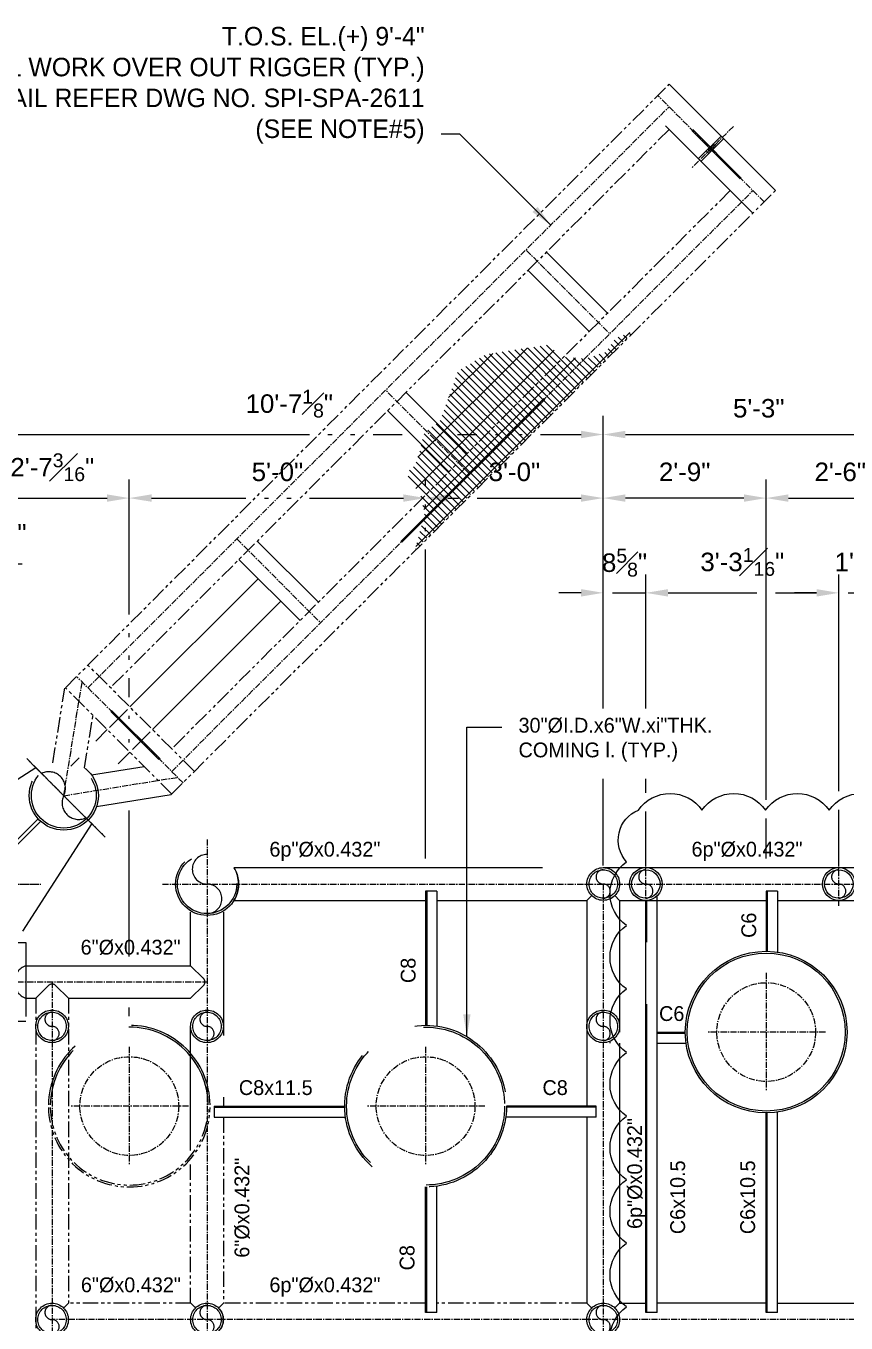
# Model space of a CAD drawing. Header units: inches. Extents: x -18249 to 140262, y -20124 to 30200.
# Drawn here: x 91556.3 to 91722.4, y 18476 to 18738.8 of the extents above; entities that cross this region are included whole.
import ezdxf
from ezdxf.enums import TextEntityAlignment as Align

# ---------------------------------------------------------------- set-up
doc = ezdxf.new("R2010")
doc.units = ezdxf.units.IN
doc.header["$LTSCALE"] = 5
doc.header["$MEASUREMENT"] = 0
for name, pattern in [('CENTER', [2, 1.25, -0.25, 0.25, -0.25]), ('DASHDOTX2', [50.8, 25.4, -12.7, 0, -12.7]), ('HIDDEN', [0.375, 0.25, -0.125]), ('PHANTOM2', [1.25, 0.625, -0.125, 0.125, -0.125, 0.125, -0.125])]:
    doc.linetypes.add(name, pattern=pattern)
for name, color, linetype, lineweight in [('CENTER LINE', 1, 'CENTER', 0), ('EXISTING', 8, 'PHANTOM2', 0), ('SCEN', 1, 'DASHDOTX2', 5), ('SHID', 8, 'HIDDEN', 0)]:
    doc.layers.add(name, color=color, linetype=linetype, lineweight=lineweight)
for name, color, linetype in [('CLOUD', 4, 'Continuous'), ('SDIM', 9, 'Continuous'), ('SMISC', 2, 'Continuous'), ('STEXT', 2, 'Continuous'), ('STR', 3, 'Continuous')]:
    doc.layers.add(name, color=color, linetype=linetype)
doc.layers.get('0').freeze()
doc.styles.add('BUKAKA 03', font='simpfrac.shx', dxfattribs={"height": 3})
doc.styles.get("Standard").update_dxf_attribs({"font": 'arial.ttf'})
doc.dimstyles.new('CPFRAC', dxfattribs={"dimscale": 12, "dimtxt": 0.3125, "dimasz": 0.375, "dimexe": 0.3125, "dimexo": 0.3125, "dimgap": 0.28125, "dimtad": 1, "dimdec": 4, "dimzin": 3, "dimdsep": 46, "dimlunit": 4, "dimtxsty": 'Standard', "dimcen": 0.34375, "dimclrd": 256, "dimclre": 256, "dimclrt": 2, "dimadec": 0, "dimazin": 0, "dimtfac": 0.75, "dimtdec": 4, "dimtmove": 2, "dimatfit": 3, "dimfxl": 1, "dimfrac": 1, "dimtolj": 1, "dimtzin": 3, "dimlwd": 13, "dimlwe": 5, "dimarcsym": 1})

# ---------------------------------------------------------------- blocks, each defined once
blk = doc.blocks.new('Plan 18inch clamp')
for p, q in [((6.54, 11.43), (6.54, 10.57)), ((6.55, 10.54), (6.7, 11.5)), ((7.1, 11.5), (6.61, 11.5)), ((6.69, 10.82), (6.75, 11.2)), ((6.73, 10.5), (6.89, 11.5)), ((6.87, 10.82), (6.93, 11.2)), ((6.92, 10.5), (7.08, 11.5)), ((7.06, 10.82), (7.1, 11.03)), ((7.1, 12.08), (7.1, 9.92)), ((12.4, 12.08), (12.4, 9.92)), ((12.4, 11.5), (12.89, 11.5)), ((12.44, 10.82), (12.4, 11.03)), ((12.58, 10.5), (12.42, 11.5)), ((12.63, 10.82), (12.57, 11.2)), ((12.77, 10.5), (12.61, 11.5)), ((12.81, 10.82), (12.76, 11.2)), ((12.95, 10.54), (12.8, 11.5)), ((12.96, 11.43), (12.96, 10.57)), ((7.1, 10.5), (6.61, 10.5)), ((12.4, 10.5), (12.89, 10.5)), ((6.54, 5.43), (6.54, 4.57)), ((6.55, 4.54), (6.7, 5.5)), ((7.1, 5.5), (6.61, 5.5)), ((6.73, 4.5), (6.89, 5.5)), ((6.92, 4.5), (7.08, 5.5)), ((7.1, 6.08), (7.1, 3.92)), ((12.4, 6.08), (12.4, 3.92)), ((12.4, 5.5), (12.89, 5.5)), ((12.58, 4.5), (12.42, 5.5)), ((12.77, 4.5), (12.61, 5.5)), ((12.95, 4.54), (12.8, 5.5)), ((12.96, 5.43), (12.96, 4.57)), ((7.1, 4.5), (6.61, 4.5)), ((6.69, 4.82), (6.75, 5.2)), ((6.87, 4.82), (6.93, 5.2)), ((7.06, 4.82), (7.1, 5.03)), ((12.44, 4.82), (12.4, 5.03)), ((12.4, 4.5), (12.89, 4.5)), ((12.63, 4.82), (12.57, 5.2)), ((12.81, 4.82), (12.76, 5.2))]:
    blk.add_line(p, q)
at = {"linetype": 'CENTER'}
for p, q in [((8.11, 12.25), (7.27, 12.25)), ((8.11, 11.67), (7.27, 11.67)), ((11.39, 12.25), (12.23, 12.25)), ((11.39, 11.67), (12.23, 11.67)), ((8.11, 10.33), (7.27, 10.33)), ((8.11, 9.75), (7.27, 9.75)), ((11.39, 10.33), (12.23, 10.33)), ((11.39, 9.75), (12.23, 9.75)), ((8.11, 6.25), (7.27, 6.25)), ((8.11, 5.67), (7.27, 5.67)), ((11.39, 6.25), (12.23, 6.25)), ((11.39, 5.67), (12.23, 5.67)), ((8.11, 4.33), (7.27, 4.33)), ((8.11, 3.75), (7.27, 3.75)), ((11.39, 4.33), (12.23, 4.33)), ((11.39, 3.75), (12.23, 3.75))]:
    blk.add_line(p, q, dxfattribs=at)
at = {"ltscale": 12}
for points in [[(9.25, 16), (0, 16), (0, 0), (9.25, 0)], [(8.25, 16), (9.25, 16), (9.25, 0), (8.25, 0)], [(11.25, 16), (10.25, 16), (10.25, 0), (11.25, 0)], [(10.25, 16), (19.5, 16), (19.5, 0), (10.25, 0)], [(7.25, 13.62), (2.15, 13.62), (2.15, 14.38), (7.25, 14.38)], [(8.25, 14.38), (7.25, 14.38), (7.25, 13.62), (8.25, 13.62)], [(11.25, 14.38), (12.25, 14.38), (12.25, 13.62), (11.25, 13.62)], [(12.25, 13.62), (17.35, 13.62), (17.35, 14.38), (12.25, 14.38)], [(7.25, 7.62), (2.15, 7.62), (2.15, 8.38), (7.25, 8.38)], [(8.25, 8.38), (7.25, 8.38), (7.25, 7.62), (8.25, 7.62)], [(11.25, 8.38), (12.25, 8.38), (12.25, 7.62), (11.25, 7.62)], [(12.25, 7.62), (17.35, 7.62), (17.35, 8.38), (12.25, 8.38)], [(7.25, 1.62), (2.15, 1.62), (2.15, 2.38), (7.25, 2.38)], [(8.25, 2.38), (7.25, 2.38), (7.25, 1.62), (8.25, 1.62)], [(11.25, 2.38), (12.25, 2.38), (12.25, 1.62), (11.25, 1.62)], [(12.25, 1.62), (17.35, 1.62), (17.35, 2.38), (12.25, 2.38)]]:
    blk.add_lwpolyline(points, close=True, dxfattribs=at)
for points in [[(8.25, 12.45), (8.11, 12.45), (8.11, 9.55), (8.25, 9.55)], [(8.25, 11.5), (11.25, 11.5), (11.25, 10.5), (8.25, 10.5)], [(11.25, 12.45), (11.39, 12.45), (11.39, 9.55), (11.25, 9.55)], [(8.25, 6.45), (8.11, 6.45), (8.11, 3.55), (8.25, 3.55)], [(8.25, 5.5), (11.25, 5.5), (11.25, 4.5), (8.25, 4.5)], [(11.25, 6.45), (11.39, 6.45), (11.39, 3.55), (11.25, 3.55)]]:
    blk.add_lwpolyline(points, close=True)
for centre, radius, start, end in [((6.61, 11.43), 0.0696, 89.9975, 179.9975), ((6.61, 10.57), 0.0696, 179.9975, 269.9975), ((7.27, 12.08), 0.174, 89.9975, 179.9975), ((7.27, 11.85), 0.174, 180.0025, 270.0025), ((7.27, 11.5), 0.174, 89.9975, 179.9975), ((12.23, 12.08), 0.174, 0.0025, 90.0025), ((12.23, 11.85), 0.174, 269.9975, 359.9975), ((12.23, 11.5), 0.174, 0.0025, 90.0025), ((12.89, 11.43), 0.0696, 0.0025, 90.0025), ((12.89, 10.57), 0.0696, 270.0025, 0.0025), ((7.27, 10.5), 0.174, 180.0025, 270.0025), ((7.27, 10.15), 0.174, 89.9975, 179.9975), ((7.27, 9.92), 0.174, 180.0025, 270.0025), ((12.23, 10.5), 0.174, 269.9975, 359.9975), ((12.23, 10.15), 0.174, 0.0025, 90.0025), ((12.23, 9.92), 0.174, 269.9975, 359.9975), ((6.61, 5.43), 0.0696, 89.9975, 179.9975), ((7.27, 6.08), 0.174, 89.9975, 179.9975), ((7.27, 5.85), 0.174, 180.0025, 270.0025), ((7.27, 5.5), 0.174, 89.9975, 179.9975), ((12.23, 6.08), 0.174, 0.0025, 90.0025), ((12.23, 5.85), 0.174, 269.9975, 359.9975), ((12.23, 5.5), 0.174, 0.0025, 90.0025), ((12.89, 5.43), 0.0696, 0.0025, 90.0025), ((6.61, 4.57), 0.0696, 179.9975, 269.9975), ((7.27, 4.5), 0.174, 180.0025, 270.0025), ((7.27, 4.15), 0.174, 89.9975, 179.9975), ((7.27, 3.92), 0.174, 180.0025, 270.0025), ((12.23, 4.5), 0.174, 269.9975, 359.9975), ((12.23, 4.15), 0.174, 0.0025, 90.0025), ((12.23, 3.92), 0.174, 269.9975, 359.9975), ((12.89, 4.57), 0.0696, 270.0025, 0.0025)]:
    blk.add_arc(centre, radius, start, end)
blk = doc.blocks.new('*D27')
at = {"layer": 'DEFPOINTS', "color": 0, "ltscale": 20, "transparency": 16777216}
for p in [(91546.58, 18629.81), (91546.08, 18577.88), (91546.58, 18564.97)]:
    blk.add_point(p, dxfattribs=at)
at = {"layer": 'SDIM', "lineweight": 5, "ltscale": 20, "transparency": 16777216}
for p, q in [((91546.08, 18581.63), (91546.08, 18633.56)), ((91546.58, 18582.85), (91546.58, 18633.56)), ((91546.58, 18576.83), (91546.58, 18579.1)), ((91546.58, 18568.72), (91546.58, 18569.66))]:
    blk.add_line(p, q, dxfattribs=at)
at = {"layer": 'SDIM', "lineweight": 13, "ltscale": 20, "transparency": 16777216}
for p, q in [((91541.58, 18629.81), (91537.08, 18629.81)), ((91546.08, 18629.81), (91546.58, 18629.81)), ((91551.08, 18629.81), (91555.58, 18629.81))]:
    blk.add_line(p, q, dxfattribs=at)
at = {"layer": 'SDIM', "ltscale": 20, "transparency": 16777216}
for points in [[(91541.58, 18630.56), (91541.58, 18629.06), (91546.08, 18629.81)], [(91551.08, 18630.56), (91551.08, 18629.06), (91546.58, 18629.81)]]:
    blk.add_solid(points, dxfattribs=at)
at = {"layer": 'SDIM', "color": 2, "ltscale": 20, "transparency": 16777216, "insert": (91553.33, 18636), "char_height": 3.75, "attachment_point": 5}
blk.add_mtext('\\A1;{\\H0.750000x;\\S1#2;}"', dxfattribs=at)
blk = doc.blocks.new('*D28')
at = {"layer": 'DEFPOINTS', "color": 0, "ltscale": 20, "transparency": 16777216}
for p in [(91577.26, 18643.16), (91546.08, 18577.97), (91577.26, 18531.97)]:
    blk.add_point(p, dxfattribs=at)
at = {"layer": 'SDIM', "lineweight": 5, "ltscale": 20, "transparency": 16777216}
for p, q in [((91546.08, 18631.69), (91546.08, 18646.91)), ((91577.26, 18619.56), (91577.26, 18646.91)), ((91546.08, 18581.72), (91546.08, 18627.94)), ((91577.26, 18614.99), (91577.26, 18615.81)), ((91577.26, 18610.4), (91577.26, 18611.24)), ((91577.26, 18602.82), (91577.26, 18606.65)), ((91577.26, 18598.41), (91577.26, 18599.07)), ((91577.26, 18593.67), (91577.26, 18594.31)), ((91577.26, 18550.3), (91577.26, 18579.85)), ((91577.26, 18538.22), (91577.26, 18539.95))]:
    blk.add_line(p, q, dxfattribs=at)
at = {"layer": 'SDIM', "lineweight": 13, "ltscale": 20, "transparency": 16777216}
blk.add_line((91550.58, 18643.16), (91572.76, 18643.16), dxfattribs=at)
at = {"layer": 'SDIM', "ltscale": 20, "transparency": 16777216}
for points in [[(91550.58, 18643.91), (91550.58, 18642.41), (91546.08, 18643.16)], [(91572.76, 18643.91), (91572.76, 18642.41), (91577.26, 18643.16)]]:
    blk.add_solid(points, dxfattribs=at)
at = {"layer": 'SDIM', "color": 2, "ltscale": 20, "transparency": 16777216, "insert": (91561.67, 18649.41), "char_height": 3.75, "attachment_point": 5}
blk.add_mtext('\\A1;2\'-7{\\H0.750000x;\\S3#16;}"', dxfattribs=at)
blk = doc.blocks.new('*D29')
at = {"layer": 'DEFPOINTS', "color": 0, "ltscale": 20, "transparency": 16777216}
for p in [(91637.26, 18643.16), (91637.26, 18563.53), (91577.26, 18531.97)]:
    blk.add_point(p, dxfattribs=at)
at = {"layer": 'SDIM', "lineweight": 5, "ltscale": 20, "transparency": 16777216}
for p, q in [((91577.26, 18619.56), (91577.26, 18646.91)), ((91637.26, 18645.64), (91637.26, 18646.91)), ((91637.26, 18641.23), (91637.26, 18641.89)), ((91637.26, 18636.49), (91637.26, 18637.13)), ((91637.26, 18570.16), (91637.26, 18632.74)), ((91577.26, 18614.99), (91577.26, 18615.81)), ((91577.26, 18610.4), (91577.26, 18611.24)), ((91577.26, 18602.82), (91577.26, 18606.65)), ((91577.26, 18598.41), (91577.26, 18599.07)), ((91577.26, 18593.67), (91577.26, 18594.31)), ((91577.26, 18556.12), (91577.26, 18579.85)), ((91577.26, 18538.22), (91577.26, 18539.95))]:
    blk.add_line(p, q, dxfattribs=at)
at = {"layer": 'SDIM', "lineweight": 13, "ltscale": 20, "transparency": 16777216}
for p, q in [((91581.76, 18643.16), (91600.86, 18643.16)), ((91604.61, 18643.16), (91605.42, 18643.16)), ((91609.17, 18643.16), (91610.01, 18643.16)), ((91613.76, 18643.16), (91632.76, 18643.16))]:
    blk.add_line(p, q, dxfattribs=at)
at = {"layer": 'SDIM', "ltscale": 20, "transparency": 16777216}
for points in [[(91581.76, 18643.91), (91581.76, 18642.41), (91577.26, 18643.16)], [(91632.76, 18643.91), (91632.76, 18642.41), (91637.26, 18643.16)]]:
    blk.add_solid(points, dxfattribs=at)
at = {"layer": 'SDIM', "color": 2, "ltscale": 20, "transparency": 16777216, "insert": (91607.26, 18648.45), "char_height": 3.75, "attachment_point": 5}
blk.add_mtext('\\A1;5\'-0"', dxfattribs=at)
blk = doc.blocks.new('*D30')
at = {"layer": 'DEFPOINTS', "color": 0, "ltscale": 20, "transparency": 16777216}
for p in [(91673.24, 18643.16), (91673.24, 18564.97), (91637.26, 18563.53)]:
    blk.add_point(p, dxfattribs=at)
at = {"layer": 'SDIM', "lineweight": 5, "ltscale": 20, "transparency": 16777216}
for p, q in [((91637.26, 18645.64), (91637.26, 18646.91)), ((91673.24, 18600.51), (91673.24, 18646.91)), ((91637.26, 18641.23), (91637.26, 18641.89)), ((91637.26, 18636.49), (91637.26, 18637.13)), ((91637.26, 18570.16), (91637.26, 18632.74)), ((91673.24, 18568.72), (91673.24, 18586.26))]:
    blk.add_line(p, q, dxfattribs=at)
at = {"layer": 'SDIM', "lineweight": 13, "ltscale": 20, "transparency": 16777216}
for p, q in [((91641.76, 18643.16), (91643.93, 18643.16)), ((91647.68, 18643.16), (91668.74, 18643.16))]:
    blk.add_line(p, q, dxfattribs=at)
at = {"layer": 'SDIM', "ltscale": 20, "transparency": 16777216}
for points in [[(91641.76, 18643.91), (91641.76, 18642.41), (91637.26, 18643.16)], [(91668.74, 18643.91), (91668.74, 18642.41), (91673.24, 18643.16)]]:
    blk.add_solid(points, dxfattribs=at)
at = {"layer": 'SDIM', "color": 2, "ltscale": 20, "transparency": 16777216, "insert": (91655.25, 18648.45), "char_height": 3.75, "attachment_point": 5}
blk.add_mtext('\\A1;3\'-0"', dxfattribs=at)
blk = doc.blocks.new('*D31')
at = {"layer": 'DEFPOINTS', "color": 0, "ltscale": 20, "transparency": 16777216}
for p in [(91673.24, 18656.04), (91546.08, 18577.97), (91673.24, 18564.97)]:
    blk.add_point(p, dxfattribs=at)
at = {"layer": 'SDIM', "lineweight": 5, "ltscale": 20, "transparency": 16777216}
for p, q in [((91546.08, 18631.69), (91546.08, 18659.79)), ((91673.24, 18600.51), (91673.24, 18659.79)), ((91546.08, 18581.72), (91546.08, 18627.94)), ((91673.24, 18568.72), (91673.24, 18586.26))]:
    blk.add_line(p, q, dxfattribs=at)
at = {"layer": 'SDIM', "lineweight": 13, "ltscale": 20, "transparency": 16777216}
for p, q in [((91550.58, 18656.04), (91613.74, 18656.04)), ((91617.49, 18656.04), (91618.31, 18656.04)), ((91622.06, 18656.04), (91622.9, 18656.04)), ((91626.65, 18656.04), (91632.55, 18656.04)), ((91643.73, 18656.04), (91647.66, 18656.04)), ((91651.41, 18656.04), (91652.07, 18656.04)), ((91656.17, 18656.04), (91656.81, 18656.04)), ((91660.56, 18656.04), (91668.74, 18656.04))]:
    blk.add_line(p, q, dxfattribs=at)
at = {"layer": 'SDIM', "ltscale": 20, "transparency": 16777216}
for points in [[(91550.58, 18656.79), (91550.58, 18655.29), (91546.08, 18656.04)], [(91668.74, 18656.79), (91668.74, 18655.29), (91673.24, 18656.04)]]:
    blk.add_solid(points, dxfattribs=at)
at = {"layer": 'SDIM', "color": 2, "ltscale": 20, "transparency": 16777216, "insert": (91609.66, 18662.3), "char_height": 3.75, "attachment_point": 5}
blk.add_mtext('\\A1;10\'-7{\\H0.750000x;\\S1#8;}"', dxfattribs=at)
blk = doc.blocks.new('*D58')
at = {"layer": 'DEFPOINTS', "color": 0, "ltscale": 20, "transparency": 16777216}
for p in [(91736.24, 18643.16), (91736.24, 18574.97), (91706.24, 18563.53)]:
    blk.add_point(p, dxfattribs=at)
at = {"layer": 'SDIM', "lineweight": 5, "ltscale": 20, "transparency": 16777216}
for p, q in [((91706.24, 18581.99), (91706.24, 18646.91)), ((91736.24, 18584.9), (91736.24, 18646.91)), ((91736.24, 18578.72), (91736.24, 18581.15)), ((91706.24, 18570.16), (91706.24, 18578.24))]:
    blk.add_line(p, q, dxfattribs=at)
at = {"layer": 'SDIM', "lineweight": 13, "ltscale": 20, "transparency": 16777216}
blk.add_line((91710.74, 18643.16), (91731.74, 18643.16), dxfattribs=at)
at = {"layer": 'SDIM', "ltscale": 20, "transparency": 16777216}
for points in [[(91710.74, 18643.91), (91710.74, 18642.41), (91706.24, 18643.16)], [(91731.74, 18643.91), (91731.74, 18642.41), (91736.24, 18643.16)]]:
    blk.add_solid(points, dxfattribs=at)
at = {"layer": 'SDIM', "color": 2, "ltscale": 20, "transparency": 16777216, "insert": (91721.24, 18648.45), "char_height": 3.75, "attachment_point": 5}
blk.add_mtext('\\A1;2\'-6"', dxfattribs=at)
blk = doc.blocks.new('*D72')
at = {"layer": 'DEFPOINTS', "color": 0, "ltscale": 20, "transparency": 16777216}
for p in [(91673.23, 18643.16), (91673.23, 18564.97), (91706.24, 18563.53)]:
    blk.add_point(p, dxfattribs=at)
at = {"layer": 'SDIM', "lineweight": 5, "ltscale": 20, "transparency": 16777216}
for p, q in [((91673.23, 18600.51), (91673.23, 18646.91)), ((91706.24, 18581.99), (91706.24, 18646.91)), ((91673.23, 18568.72), (91673.23, 18586.26)), ((91706.24, 18570.16), (91706.24, 18578.24))]:
    blk.add_line(p, q, dxfattribs=at)
at = {"layer": 'SDIM', "lineweight": 13, "ltscale": 20, "transparency": 16777216}
blk.add_line((91701.74, 18643.16), (91677.73, 18643.16), dxfattribs=at)
at = {"layer": 'SDIM', "ltscale": 20, "transparency": 16777216}
for points in [[(91677.73, 18643.91), (91677.73, 18642.41), (91673.23, 18643.16)], [(91701.74, 18643.91), (91701.74, 18642.41), (91706.24, 18643.16)]]:
    blk.add_solid(points, dxfattribs=at)
at = {"layer": 'SDIM', "color": 2, "ltscale": 20, "transparency": 16777216, "insert": (91689.73, 18648.45), "char_height": 3.75, "attachment_point": 5}
blk.add_mtext('\\A1;2\'-9"', dxfattribs=at)
blk = doc.blocks.new('*D73')
at = {"layer": 'DEFPOINTS', "color": 0, "ltscale": 20, "transparency": 16777216}
for p in [(91736.24, 18656.04), (91673.23, 18643.16), (91736.24, 18643.16)]:
    blk.add_point(p, dxfattribs=at)
at = {"layer": 'SDIM', "lineweight": 5, "ltscale": 20, "transparency": 16777216}
for p, q in [((91673.23, 18646.91), (91673.23, 18659.79)), ((91736.24, 18646.91), (91736.24, 18659.79))]:
    blk.add_line(p, q, dxfattribs=at)
at = {"layer": 'SDIM', "lineweight": 13, "ltscale": 20, "transparency": 16777216}
blk.add_line((91677.73, 18656.04), (91731.74, 18656.04), dxfattribs=at)
at = {"layer": 'SDIM', "ltscale": 20, "transparency": 16777216}
for points in [[(91677.73, 18656.79), (91677.73, 18655.29), (91673.23, 18656.04)], [(91731.74, 18656.79), (91731.74, 18655.29), (91736.24, 18656.04)]]:
    blk.add_solid(points, dxfattribs=at)
at = {"layer": 'SDIM', "color": 2, "ltscale": 20, "transparency": 16777216, "insert": (91704.73, 18661.33), "char_height": 3.75, "attachment_point": 5}
blk.add_mtext('\\A1;5\'-3"', dxfattribs=at)
blk = doc.blocks.new('*D74')
at = {"layer": 'DEFPOINTS', "color": 0, "ltscale": 20, "transparency": 16777216}
for p in [(91681.87, 18623.96), (91673.24, 18564.97), (91681.87, 18564.97)]:
    blk.add_point(p, dxfattribs=at)
at = {"layer": 'SDIM', "lineweight": 5, "ltscale": 20, "transparency": 16777216}
for p, q in [((91673.24, 18600.51), (91673.24, 18627.71)), ((91681.87, 18600.51), (91681.87, 18627.71)), ((91673.24, 18568.72), (91673.24, 18586.26)), ((91681.87, 18583.44), (91681.87, 18586.26)), ((91681.87, 18568.72), (91681.87, 18579.69))]:
    blk.add_line(p, q, dxfattribs=at)
at = {"layer": 'SDIM', "lineweight": 13, "ltscale": 20, "transparency": 16777216}
for p, q in [((91668.74, 18623.96), (91664.24, 18623.96)), ((91675.11, 18623.96), (91681.87, 18623.96)), ((91686.37, 18623.96), (91690.87, 18623.96))]:
    blk.add_line(p, q, dxfattribs=at)
at = {"layer": 'SDIM', "ltscale": 20, "transparency": 16777216}
for points in [[(91668.74, 18624.71), (91668.74, 18623.21), (91673.24, 18623.96)], [(91686.37, 18624.71), (91686.37, 18623.21), (91681.87, 18623.96)]]:
    blk.add_solid(points, dxfattribs=at)
at = {"layer": 'SDIM', "color": 2, "ltscale": 20, "transparency": 16777216, "insert": (91677.55, 18630.07), "char_height": 3.75, "attachment_point": 5}
blk.add_mtext('\\A1;8{\\H0.750000x;\\S5#8;}"', dxfattribs=at)
blk = doc.blocks.new('*D75')
at = {"layer": 'DEFPOINTS', "color": 0, "ltscale": 20, "transparency": 16777216}
for p in [(91720.94, 18623.96), (91681.87, 18564.97), (91720.94, 18564.97)]:
    blk.add_point(p, dxfattribs=at)
at = {"layer": 'SDIM', "lineweight": 5, "ltscale": 20, "transparency": 16777216}
for p, q in [((91681.87, 18625.83), (91681.87, 18627.71)), ((91720.94, 18583.77), (91720.94, 18627.71)), ((91681.87, 18600.51), (91681.87, 18622.08)), ((91681.87, 18583.44), (91681.87, 18586.26)), ((91681.87, 18568.72), (91681.87, 18579.69)), ((91720.94, 18568.72), (91720.94, 18580.02))]:
    blk.add_line(p, q, dxfattribs=at)
at = {"layer": 'SDIM', "lineweight": 13, "ltscale": 20, "transparency": 16777216}
for p, q in [((91686.37, 18623.96), (91704.36, 18623.96)), ((91708.11, 18623.96), (91716.44, 18623.96))]:
    blk.add_line(p, q, dxfattribs=at)
at = {"layer": 'SDIM', "ltscale": 20, "transparency": 16777216}
for points in [[(91686.37, 18624.71), (91686.37, 18623.21), (91681.87, 18623.96)], [(91716.44, 18624.71), (91716.44, 18623.21), (91720.94, 18623.96)]]:
    blk.add_solid(points, dxfattribs=at)
at = {"layer": 'SDIM', "color": 2, "ltscale": 20, "transparency": 16777216, "insert": (91701.4, 18630.22), "char_height": 3.75, "attachment_point": 5}
blk.add_mtext('\\A1;3\'-3{\\H0.750000x;\\S1#16;}"', dxfattribs=at)
blk = doc.blocks.new('*D76')
at = {"layer": 'DEFPOINTS', "color": 0, "ltscale": 20, "transparency": 16777216}
for p in [(91736.24, 18623.96), (91736.24, 18578.72), (91720.94, 18564.97)]:
    blk.add_point(p, dxfattribs=at)
at = {"layer": 'SDIM', "lineweight": 5, "ltscale": 20, "transparency": 16777216}
for p, q in [((91720.94, 18583.77), (91720.94, 18627.71)), ((91736.24, 18584.9), (91736.24, 18627.71)), ((91720.94, 18568.72), (91720.94, 18580.02))]:
    blk.add_line(p, q, dxfattribs=at)
at = {"layer": 'SDIM', "lineweight": 13, "ltscale": 20, "transparency": 16777216}
for p, q in [((91716.44, 18623.96), (91711.94, 18623.96)), ((91722.81, 18623.96), (91734.36, 18623.96)), ((91740.74, 18623.96), (91745.24, 18623.96))]:
    blk.add_line(p, q, dxfattribs=at)
at = {"layer": 'SDIM', "ltscale": 20, "transparency": 16777216}
for points in [[(91716.44, 18624.71), (91716.44, 18623.21), (91720.94, 18623.96)], [(91740.74, 18624.71), (91740.74, 18623.21), (91736.24, 18623.96)]]:
    blk.add_solid(points, dxfattribs=at)
at = {"layer": 'SDIM', "color": 2, "ltscale": 20, "transparency": 16777216, "insert": (91728.59, 18630.22), "char_height": 3.75, "attachment_point": 5}
blk.add_mtext('\\A1;1\'-3{\\H0.750000x;\\S5#16;}"', dxfattribs=at)

msp = doc.modelspace()

# ---------------------------------------------------------------- hatches: boundary and pattern name
at = {"layer": 'SHID', "ltscale": 20}
h = msp.add_hatch(dxfattribs=at)
h.set_pattern_fill('GRATE', color=256, scale=33.33333, angle=225, style=0)
h.set_pattern_definition([(135, (89796.5538, 18910.0239), (0.7365695, 0.7365695), []), (45, (89796.5538, 18910.024), (2.946278, -2.946278), [])])
h.paths.add_polyline_path([(91679.47423, 18677.01086), (91675.72782, 18675.57651), (91673.71579, 18672.702), (91669.50464, 18671.36473), (91664.07529, 18671.88633), (91662.61171, 18674.29445), (91656.40469, 18673.34508), (91649.47886, 18672.26861), (91643.84746, 18668.90228), (91641.46421, 18662.25808), (91640.15423, 18658.76689), (91637.00887, 18656.43278), (91635.87671, 18651.93591), (91635.20065, 18649.89026), (91633.41666, 18648.24136), (91634.73648, 18645.80782), (91636.29301, 18643.71246), (91637.09727, 18640.00247), (91635.11589, 18632.65251)])

# ---------------------------------------------------------------- linework, layer by layer
at = {"layer": 'CENTER LINE', "ltscale": 0.2}
for p, q in [((91705.82492, 18703.17657), (91684.28795, 18724.71353)), ((91568.8803, 18604.73948), (91686.57115, 18722.43033)), ((91699.58476, 18718.47338), (91691.10469, 18709.9933)), ((91696.02871, 18714.38699), (91694.08416, 18713.50311)), ((91695.49838, 18714.91732), (91694.61449, 18712.97278)), ((91585.85086, 18587.76891), (91703.54171, 18705.45977)), ((91657.66639, 18693.35233), (91674.63696, 18676.38177)), ((91646.13172, 18648.04977), (91629.16115, 18665.02033)), ((91599.02073, 18634.8799), (91615.99129, 18617.90934)), ((91588.13406, 18585.48571), (91566.5971, 18607.02268)), ((91563.97651, 18582.86513), (91567.70489, 18605.91488)), ((91556.4829, 18590.38075), (91571.91975, 18574.94391)), ((91572.38448, 18574.45716), (91556.94763, 18589.89401)), ((91563.97651, 18582.86513), (91587.02627, 18586.59351)), ((91593.00976, 18574.00889), (91593.00976, 18384.92763)), ((91681.86895, 18560.53334), (91681.86895, 18569.40334)), ((91720.93917, 18560.53343), (91720.93917, 18569.40343)), ((91533.07964, 18564.96826), (91559.07964, 18564.96826)), ((91533.16893, 18564.96826), (91559.37067, 18564.96826)), ((91533.52437, 18564.96826), (91558.93355, 18564.96826)), ((91583.96913, 18564.96826), (91746.23567, 18564.96826)), ((91673.23567, 18564.96826), (91673.23567, 18393.96276)), ((91706.23567, 18546.96826), (91706.23567, 18522.96826)), ((91546.57964, 18545.12451), (91593.00976, 18545.12451)), ((91561.62617, 18545.12451), (91561.62617, 18410.55241)), ((91718.23567, 18534.96826), (91694.23567, 18534.96826)), ((91577.25933, 18531.96826), (91577.25933, 18507.96826)), ((91637.25933, 18531.96826), (91637.25933, 18507.96826)), ((91589.25933, 18519.96826), (91565.25933, 18519.96826)), ((91649.25933, 18519.96826), (91625.25933, 18519.96826)), ((91736.23567, 18476.71899), (91561.62617, 18476.71899))]:
    msp.add_line(p, q, dxfattribs=at)
for centre in [(91706.23567, 18534.96826), (91577.25933, 18519.96826), (91637.25933, 18519.96826)]:
    msp.add_circle(centre, 10, dxfattribs=at)
at = {"layer": 'CLOUD', "ltscale": 24}
msp.add_lwpolyline([(91677.96738, 18466.43124, -0.52056705), (91677.96738, 18479.3096, -0.52056705), (91677.96738, 18492.18795, -0.52056705), (91677.96738, 18505.06631, -0.52056705), (91677.96738, 18517.94466, -0.52056705), (91677.96738, 18530.82302, -0.52056705), (91677.96738, 18543.70137, -0.52056705), (91677.96738, 18556.57973, -0.52056705), (91677.96738, 18569.45809, -0.52056705), (91680.35613, 18579.94769, -0.52056705), (91693.23449, 18579.94769, -0.52056705), (91706.11284, 18579.94769, -0.52056705), (91718.9912, 18579.94769, -0.52056705), (91731.86955, 18579.94769, -0.52056705)], format="xyb", dxfattribs=at)
at = {"layer": 'EXISTING'}
for p, q in [((91564.31389, 18604.73948), (91686.58251, 18727.00809)), ((91686.58251, 18717.85257), (91573.46942, 18604.73948)), ((91585.74186, 18583.09351), (91708.11948, 18705.47113)), ((91698.96395, 18705.47113), (91585.85086, 18592.35804)), ((91590.42863, 18587.78027), (91568.89166, 18609.31724)), ((91561.75944, 18589.51207), (91564.20489, 18604.63047)), ((91585.85086, 18583.20251), (91564.31389, 18604.73948)), ((91568.17756, 18588.48359), (91569.90296, 18599.15041)), ((91558.3137, 18541.82777), (91558.3137, 18466.62101)), ((91564.92285, 18541.82783), (91564.92285, 18480.01567)), ((91589.71309, 18480.01567), (91564.92285, 18480.01567)), ((91637.25933, 18480.03149), (91596.35407, 18480.03149)), ((91669.93128, 18480.03149), (91639.51933, 18480.03149))]:
    msp.add_line(p, q, dxfattribs=at)
at = {"layer": 'EXISTING', "ltscale": 20}
for p, q in [((91708.11948, 18705.47113), (91686.58251, 18727.00809)), ((91691.1854, 18717.63931), (91700.95876, 18707.86595)), ((91691.36218, 18717.81608), (91701.17529, 18708.00297)), ((91697.08583, 18716.50478), (91692.50807, 18711.92701)), ((91697.61616, 18715.97445), (91693.0384, 18711.39668)), ((91696.02871, 18714.38699), (91695.49838, 18714.91732)), ((91694.61449, 18712.97278), (91694.08416, 18713.50311)), ((91674.19855, 18680.53249), (91661.81711, 18692.91393)), ((91658.1048, 18689.20161), (91670.48624, 18676.82018)), ((91645.69331, 18652.20048), (91633.31187, 18664.58192)), ((91661.23443, 18663.32926), (91632.27974, 18634.37457)), ((91661.41121, 18663.15248), (91632.45652, 18634.19779)), ((91629.59956, 18660.86961), (91641.981, 18648.48817)), ((91615.55288, 18622.06006), (91603.17144, 18634.4415)), ((91599.45913, 18630.72919), (91611.84057, 18618.34775)), ((91577.37694, 18600.83196), (91603.36665, 18626.82167)), ((91581.9547, 18596.2542), (91607.94441, 18622.24391)), ((91573.23086, 18596.68588), (91576.8655, 18600.32052)), ((91573.49455, 18599.94845), (91583.2679, 18590.1751)), ((91573.67132, 18600.12523), (91583.48444, 18590.31212)), ((91570.44734, 18593.90236), (91572.79918, 18596.2542)), ((91577.90303, 18592.20253), (91581.49047, 18595.78996)), ((91575.03747, 18589.33696), (91577.37694, 18591.67643)), ((91558.33066, 18588.53299), (91536.5337, 18574.5142)), ((91558.33066, 18588.53299), (91559.03777, 18587.82588)), ((91565.40369, 18588.85871), (91567.0794, 18590.53442)), ((91569.59497, 18587.06618), (91580.2618, 18588.79157)), ((91559.47971, 18587.38394), (91560.18682, 18586.67683)), ((91570.62346, 18580.64805), (91585.74186, 18583.09351)), ((91553.23436, 18572.65331), (91558.77971, 18578.19866)), ((91553.76469, 18572.12298), (91559.31004, 18577.66833)), ((91569.64437, 18577.21928), (91568.93727, 18577.92639)), ((91569.64437, 18577.21928), (91555.62558, 18555.42232)), ((91598.45659, 18568.28076), (91673.24378, 18568.28076)), ((91639.51933, 18563.53076), (91637.25933, 18563.53076)), ((91637.25933, 18563.53076), (91637.25933, 18536.34326)), ((91637.47933, 18563.53076), (91637.47933, 18536.34178)), ((91639.51933, 18563.53076), (91639.51933, 18536.18655)), ((91670.89739, 18562.62998), (91669.92317, 18561.65576)), ((91706.45567, 18563.53076), (91706.45567, 18551.34178)), ((91598.45659, 18561.65576), (91637.25933, 18561.65576)), ((91639.51933, 18561.65576), (91669.92317, 18561.65576)), ((91669.92317, 18561.65576), (91669.92317, 18519.96826)), ((91676.54817, 18561.65576), (91676.54817, 18534.96826)), ((91682.08895, 18478.15649), (91682.08895, 18561.66299)), ((91556.3295, 18548.42118), (91589.68143, 18548.42118)), ((91556.3295, 18541.82783), (91558.3295, 18541.82783)), ((91564.92285, 18541.82783), (91589.68143, 18541.82783)), ((91674.66507, 18532.70826), (91674.66507, 18533.13233)), ((91684.12895, 18534.74826), (91689.86215, 18534.74826)), ((91676.54817, 18532.70826), (91676.54817, 18480.02339)), ((91594.44726, 18519.96826), (91594.44726, 18517.70826)), ((91594.44726, 18519.96826), (91620.88433, 18519.96826)), ((91594.44726, 18519.74826), (91620.88581, 18519.74826)), ((91671.80628, 18519.74826), (91653.63285, 18519.74826)), ((91671.80628, 18519.96826), (91653.63433, 18519.96826)), ((91671.80628, 18517.70826), (91671.80628, 18519.96826)), ((91594.44726, 18517.70826), (91621.04104, 18517.70826)), ((91671.80628, 18517.70826), (91653.47762, 18517.70826)), ((91669.92317, 18517.70826), (91669.92317, 18480.0396)), ((91706.45567, 18478.15649), (91706.45567, 18518.59473)), ((91637.25933, 18478.15649), (91637.25933, 18503.59326)), ((91637.47933, 18478.15649), (91637.47933, 18503.59473)), ((91639.51933, 18478.15649), (91639.51933, 18503.74996)), ((91639.51933, 18478.15649), (91637.25933, 18478.15649))]:
    msp.add_line(p, q, dxfattribs=at)
at = {"layer": 'EXISTING'}
for points in [[(91596.30643, 18517.70826), (91596.30643, 18479.98431)], [(91589.68143, 18480.04732), (91589.68143, 18508.68536)]]:
    msp.add_lwpolyline(points, dxfattribs=at)
for radius, start, end in [(16.375, 180.8747787, 359.1252213), (16, 180.895283, 359.104717)]:
    msp.add_arc((91577.25933, 18519.96826), radius, start, end, dxfattribs=at)
at = {"layer": 'SCEN', "ltscale": 0.2}
for centre, radius, start, end in [((91560.96783, 18584.34575), 3.35832, 334.0488549, 115.9511451), ((91567.00721, 18581.40652), 3.35832, 154.0488549, 295.9511451), ((91593.00976, 18567.96826), 3, 90, 270), ((91673.22795, 18566.40851), 1.44025, 89.370332, 270.629668), ((91681.85295, 18566.40851), 1.44025, 89.370332, 270.629668), ((91720.92317, 18566.40859), 1.44025, 89.370332, 270.629668), ((91593.00976, 18561.96826), 3, 270, 90), ((91673.22795, 18563.52801), 1.44025, 270.629668, 89.370332), ((91681.85295, 18563.52801), 1.44025, 270.629668, 89.370332), ((91720.92317, 18563.52809), 1.44025, 270.629668, 89.370332), ((91561.61035, 18537.56476), 1.44025, 89.370332, 270.629668), ((91592.99393, 18537.56476), 1.44025, 89.370332, 270.629668), ((91673.22795, 18537.56476), 1.44025, 89.370332, 270.629668), ((91673.22795, 18537.56476), 1.44025, 89.370332, 270.629668), ((91561.61035, 18534.68426), 1.44025, 270.629668, 89.370332), ((91592.99393, 18534.68426), 1.44025, 270.629668, 89.370332), ((91673.22795, 18534.68426), 1.44025, 270.629668, 89.370332), ((91673.22795, 18534.68426), 1.44025, 270.629668, 89.370332), ((91561.61035, 18478.15924), 1.44025, 89.370332, 270.629668), ((91592.99393, 18478.15924), 1.44025, 89.370332, 270.629668), ((91673.22795, 18478.15924), 1.44025, 89.370332, 270.629668), ((91673.22795, 18478.15924), 1.44025, 89.370332, 270.629668), ((91561.61035, 18475.27874), 1.44025, 270.629668, 89.370332), ((91592.99393, 18475.27874), 1.44025, 270.629668, 89.370332), ((91673.22795, 18475.27874), 1.44025, 270.629668, 89.370332), ((91673.22795, 18475.27874), 1.44025, 270.629668, 89.370332)]:
    msp.add_arc(centre, radius, start, end, dxfattribs=at)
at = {"layer": 'SHID', "ltscale": 20}
for points in [[(91703.54171, 18700.89336), (91682.00475, 18722.43033)], [(91676.54817, 18561.65576), (91675.58323, 18562.62304)], [(91589.68143, 18548.42118), (91589.68143, 18559.27835)], [(91596.30643, 18559.27835), (91596.30643, 18519.96826)], [(91589.68143, 18510.94536), (91589.68143, 18541.82783)], [(91564.92285, 18480.01567), (91563.96054, 18479.05336)], [(91589.71309, 18480.01567), (91590.65957, 18479.06919)], [(91596.33809, 18480.01567), (91595.35521, 18479.04214)], [(91669.9471, 18480.01567), (91670.89359, 18479.06919)], [(91676.54045, 18480.01567), (91675.59397, 18479.06919)]]:
    msp.add_lwpolyline(points, dxfattribs=at)
for points in [[(91589.68143, 18548.42118), (91592.29246, 18545.83498, -0.41701531), (91592.29246, 18544.41403), (91589.68143, 18541.82783)], [(91558.3295, 18541.82783), (91560.91907, 18544.4174, -0.414213562), (91562.33328, 18544.4174), (91564.92285, 18541.82783)]]:
    msp.add_lwpolyline(points, format="xyb", dxfattribs=at)
for centre, radius in [((91563.98752, 18582.87613), 7), ((91563.98752, 18582.87613), 6.562), ((91593.00976, 18564.96826), 6.375), ((91593.00976, 18564.96826), 6), ((91673.24378, 18564.96817), 3.3125), ((91673.24378, 18564.96817), 2.8805), ((91561.61035, 18536.12451), 3.3125), ((91561.61035, 18536.12451), 2.8805), ((91592.99393, 18536.12451), 3.3125), ((91592.99393, 18536.12451), 2.8805), ((91673.24378, 18536.12442), 3.3125), ((91673.24378, 18536.12442), 2.8805), ((91637.25933, 18519.96826), 16.375), ((91637.25933, 18519.96826), 16), ((91561.61035, 18476.71899), 3.3125), ((91561.61035, 18476.71899), 2.8805), ((91592.99393, 18476.71899), 3.3125), ((91592.99393, 18476.71899), 2.8805), ((91673.24378, 18476.71891), 3.3125), ((91673.24378, 18476.71891), 2.8805)]:
    msp.add_circle(centre, radius, dxfattribs=at)
for centre, radius, start, end in [((91593.00976, 18564.96826), 6.375, 328.8760987, 31.155308), ((91557.44419, 18545.12451), 3.48003, 108.6816849, 251.3183151), ((91577.25933, 18519.96826), 16.375, 0.8747787, 179.1252213), ((91577.25933, 18519.96826), 16, 0.895283, 179.104717), ((91592.99393, 18476.71899), 3.3125, 315.4664247, 44.5335753)]:
    msp.add_arc(centre, radius, start, end, dxfattribs=at)
at = {"layer": 'SMISC', "ltscale": 20}
for p, q in [((91684.12895, 18478.15649), (91684.12895, 18562.54654)), ((91708.49567, 18563.53076), (91706.23567, 18563.53076)), ((91706.23567, 18563.53076), (91706.23567, 18551.34326)), ((91708.49567, 18563.53076), (91708.49567, 18551.18655)), ((91681.86895, 18478.15649), (91681.86895, 18561.65567)), ((91684.12895, 18534.96826), (91689.86067, 18534.96826)), ((91684.12895, 18532.70826), (91690.01738, 18532.70826)), ((91706.23567, 18478.15649), (91706.23567, 18518.59326)), ((91708.49567, 18478.15649), (91708.49567, 18518.74996)), ((91684.12895, 18478.15649), (91681.86895, 18478.15649)), ((91708.49567, 18478.15649), (91706.23567, 18478.15649))]:
    msp.add_line(p, q, dxfattribs=at)
for radius in [16.375, 16]:
    msp.add_circle((91706.23567, 18534.96826), radius, dxfattribs=at)
at = {"layer": 'STR', "ltscale": 20}
for p, q in [((91673.23567, 18568.28076), (91726.79831, 18568.28076)), ((91676.54817, 18561.65576), (91681.86895, 18561.65576)), ((91676.54817, 18561.65576), (91681.86895, 18561.65576)), ((91679.54817, 18561.65576), (91706.23567, 18561.65576)), ((91679.54817, 18561.65576), (91706.23567, 18561.65576)), ((91708.49567, 18561.65576), (91726.80024, 18561.65576)), ((91676.54817, 18480.03149), (91681.86895, 18480.03149)), ((91676.55628, 18480.03149), (91681.86895, 18480.03149)), ((91706.23567, 18480.03149), (91684.12895, 18480.03149)), ((91708.49567, 18480.03149), (91731.92317, 18480.03149))]:
    msp.add_line(p, q, dxfattribs=at)
for centre, radius in [((91681.86878, 18564.96817), 3.3125), ((91681.86878, 18564.96817), 2.8805), ((91720.939, 18564.96826), 3.3125), ((91720.939, 18564.96826), 2.8805)]:
    msp.add_circle(centre, radius, dxfattribs=at)

# ---------------------------------------------------------------- block references
at = {"layer": 'SHID', "ltscale": 20}
msp.add_blockref('Plan 18inch clamp', (91536.8295, 18537.12451), dxfattribs=at)

# ---------------------------------------------------------------- texts
at = {"layer": 'SDIM', "color": 2, "ltscale": 20, "style": 'BUKAKA 03'}
for s, p in [('6p"%%Cx0.432"', (91616.87307, 18572.01493)), ('6p"%%Cx0.432"', (91702.3491, 18572.03076)), ('6"%%Cx0.432"', (91577.52232, 18552.17118)), ('C6', (91687.10763, 18538.71826)), ('C8x11.5', (91606.91715, 18523.71826)), ('C8', (91663.49423, 18523.71826)), ('6"%%Cx0.432"', (91577.58096, 18483.76567)), ('6p"%%Cx0.432"', (91616.87307, 18483.76567))]:
    msp.add_text(s, height=3, dxfattribs=at).set_placement(p, align=Align.MIDDLE_CENTER)
for s, p in [('C6', (91702.70567, 18556.61184)), ('C8', (91633.72933, 18547.46013)), ('6p"%%Cx0.432"', (91679.59499, 18506.32128)), ('6"%%Cx0.432"', (91600.06426, 18499.3772)), ('C6x10.5', (91688.31155, 18501.49424)), ('C6x10.5', (91702.48567, 18501.49424)), ('C8', (91633.50933, 18489.24752))]:
    msp.add_text(s, height=3, rotation=90, dxfattribs=at).set_placement(p, align=Align.MIDDLE_CENTER)
at = {"layer": 'SDIM', "color": 2, "ltscale": 20, "insert": (91656.08452, 18598.6372), "char_height": 3, "attachment_point": 1, "style": 'BUKAKA 03'}
msp.add_mtext('\\A1;{\\Fsimpfrac|c0;30"%%CI.D.x6"W.xi"THK. \\PCOMING l. (TYP.)}', dxfattribs=at)
at = {"layer": 'STEXT', "color": 2, "ltscale": 24, "insert": (91637.06713, 18714.98545), "char_height": 3.75, "attachment_point": 9}
msp.add_mtext('\\A1;{\\Fsimpfrac|c0;T.O.S. EL.(+) 9\'-4"\\PREMOVABLE WELL WORK OVER OUT RIGGER (TYP.)\\PFOR DETAIL REFER DWG NO. SPI-SPA-2611\\P(SEE NOTE#5)}', dxfattribs=at)

# ---------------------------------------------------------------- dimensions: what is measured, and where the dimension line sits
at = {"layer": 'SDIM', "ltscale": 20}
for base, p1, p2, picture, middle in [((91673.23567, 18656.04091), (91546.07964, 18577.96826), (91673.23567, 18564.96826), '*D31', (91609.65766, 18662.29588)), ((91736.23567, 18656.04091), (91673.22795, 18643.15588), (91736.23567, 18643.15588), '*D73', (91704.73181, 18661.33184)), ((91577.25933, 18643.15717), (91546.07964, 18577.96826), (91577.25933, 18531.96826), '*D28', (91561.66949, 18649.4051)), ((91637.25933, 18643.15717), (91577.25933, 18531.96826), (91637.25933, 18563.53076), '*D29', (91607.25933, 18648.44682)), ((91673.23567, 18643.15717), (91637.25933, 18563.53076), (91673.23567, 18564.96826), '*D30', (91655.2475, 18648.4481)), ((91736.23567, 18643.15717), (91706.23567, 18563.53076), (91736.23567, 18574.97376), '*D58', (91721.23567, 18648.44682)), ((91720.939, 18623.959762), (91681.868951, 18564.968168), (91720.939, 18564.968257), '*D75', (91701.403975, 18630.216008))]:
    dim = msp.add_linear_dim(base=base, p1=p1, p2=p2, dimstyle='CPFRAC', dxfattribs=at)
    dim.commit()
    dim.dimension.update_dxf_attribs({"geometry": picture, "text_midpoint": middle})
dim = msp.add_linear_dim(base=(91673.22795, 18643.15717), p1=(91706.23567, 18563.53076), p2=(91673.22795, 18564.96826), angle=180, dimstyle='CPFRAC', dxfattribs=at)
dim.commit()
dim.dimension.update_dxf_attribs({"geometry": '*D72', "text_midpoint": (91689.73181, 18648.44682)})
for base, p1, p2, picture, middle in [((91546.57964, 18629.81245), (91546.07964, 18577.87896), (91546.57964, 18564.96826), '*D27', (91553.32964, 18635.99995)), ((91681.86895, 18623.95976), (91673.23567, 18564.96826), (91681.86895, 18564.96817), '*D74', (91677.55231, 18630.06706)), ((91736.23567, 18623.95976), (91720.93917, 18564.96825), (91736.23567, 18578.72376), '*D76', (91728.58742, 18630.22343))]:
    dim = msp.add_linear_dim(base=base, p1=p1, p2=p2, dimstyle='CPFRAC', dxfattribs=at)
    dim.commit()
    dim.dimension.update_dxf_attribs({"geometry": picture, "text_midpoint": middle, "dimtype": 160})

# ---------------------------------------------------------------- leaders
at = {"layer": 'SDIM', "ltscale": 24, "annotation_type": 0, "has_hookline": 1, "hookline_direction": 1}
msp.add_leader([(91662.5967, 18698.45588), (91644.19213, 18716.86045), (91640.44213, 18716.86045)], dimstyle='CPFRAC', override={"dimgap": 0.28125, "dimtad": 0}, dxfattribs=at)
at = {"layer": 'SDIM', "ltscale": 20, "annotation_type": 0, "has_hookline": 1, "hookline_direction": 0}
msp.add_leader([(91645.62603, 18534.04444), (91645.62603, 18596.7622), (91652.70952, 18596.7622)], dimstyle='CPFRAC', override={"dimgap": 0.28125, "dimtad": 0}, dxfattribs=at)

doc.saveas('drawing.dxf')
